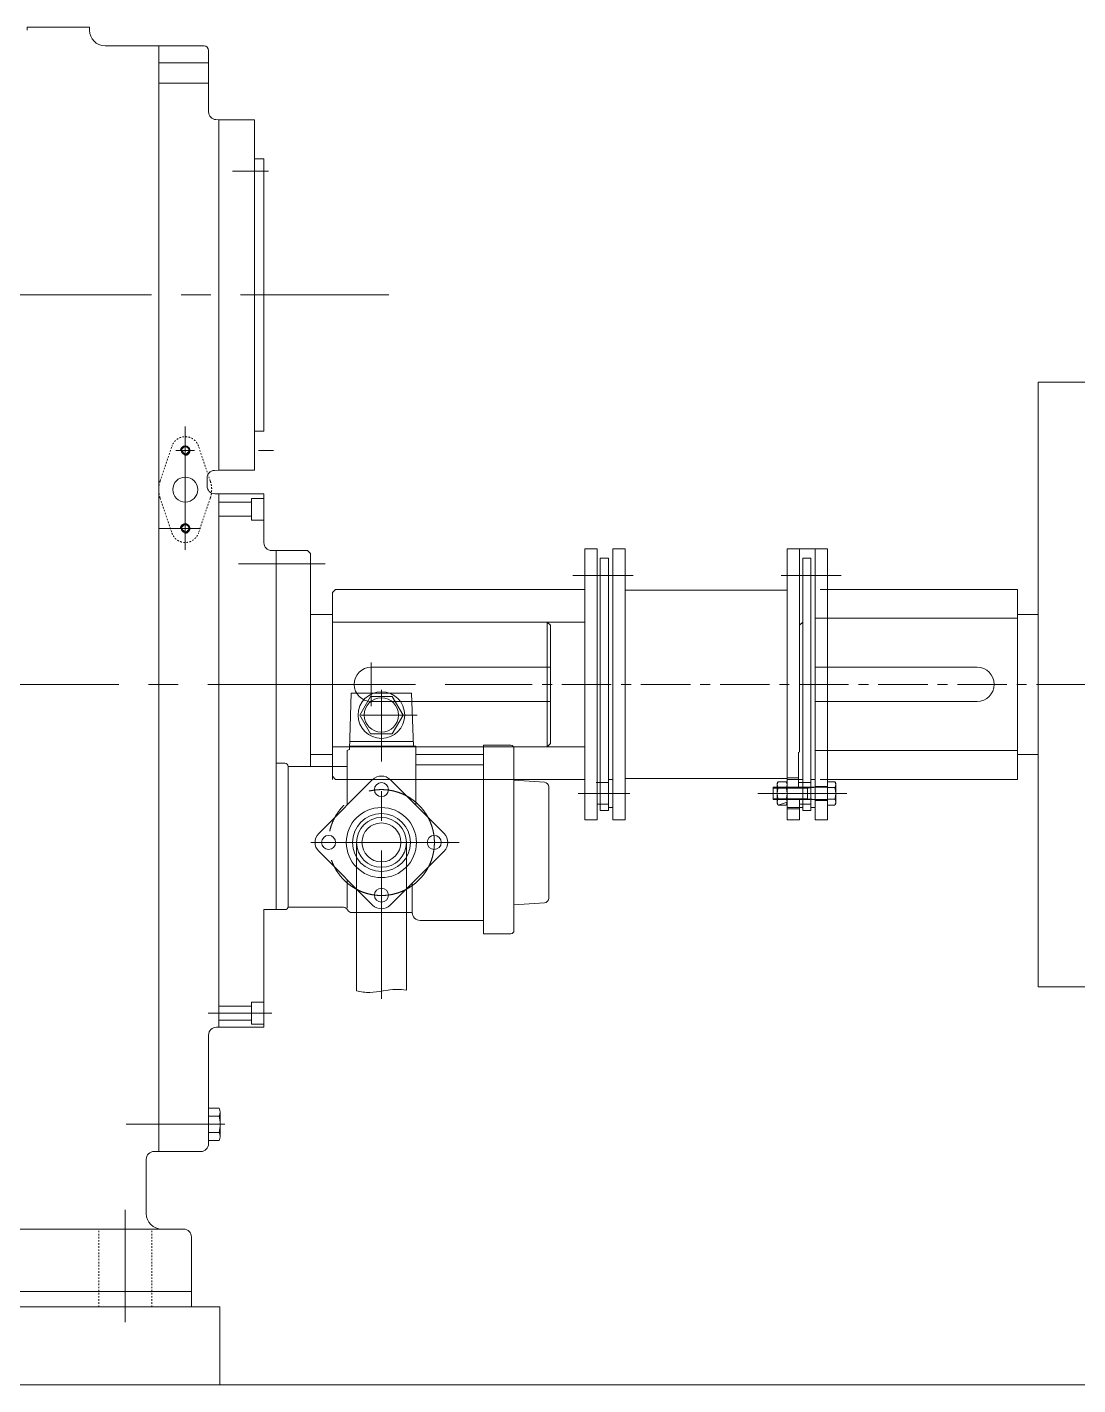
# Model space of a CAD drawing. Header units: millimetres. Extents: x 2 to 671028, y -1 to 511258.
# Drawn here: x 308603 to 325741, y 333061 to 355210 of the extents above; entities that cross this region are included whole.
import ezdxf

# ---------------------------------------------------------------- set-up
doc = ezdxf.new("R2010")
doc.units = ezdxf.units.MM
doc.header["$LTSCALE"] = 25.4
for name, pattern in [('ACAD_ISO02W100', [15, 12, -3]), ('CENTER', [50.8, 31.75, -6.35, 6.35, -6.35]), ('点画线', [18, 12, -2, 2, -2]), ('虚线', [2, 1, -1])]:
    doc.linetypes.add(name, pattern=pattern)
for name, color, linetype, lineweight in [('CAXA1', 5, 'CENTER', 5), ('中心线', 5, 'CENTER', 5), ('中心线层', 5, 'CENTER', 5), ('粗实线层', 7, 'Continuous', 5), ('细实线层', 7, 'Continuous', 5), ('虚线层', 6, 'ACAD_ISO02W100', 5)]:
    doc.layers.add(name, color=color, linetype=linetype, lineweight=lineweight)

msp = doc.modelspace()

# ---------------------------------------------------------------- linework, layer by layer
at = {"color": 7, "lineweight": 5}
for p, q in [((310749.61, 354905.08), (310749.61, 353952.58)), ((310749.67, 336867.69), (310749.67, 354905.06)), ((311562.92, 354828.88), (311562.92, 353827.58)), ((311727.51, 353698.43), (311683.27, 353700.75)), ((311727.51, 353063.43), (311727.51, 353698.43)), ((311727.51, 353698.43), (312311.48, 353698.43)), ((311727.51, 353698.43), (312311.48, 353698.43)), ((311727.51, 347983.43), (311727.51, 353698.43)), ((312311.48, 353698.43), (312311.48, 347983.43)), ((312463.88, 353063.5), (312463.88, 348618.36)), ((325094.46, 345630.73), (325094.46, 349419.69)), ((325094.46, 349419.69), (326386.57, 349419.69)), ((312311.48, 348999.36), (312311.48, 348046.86)), ((312311.48, 348999.36), (312311.48, 348618.36)), ((312463.88, 348990.22), (312463.88, 348652.91)), ((312311.82, 348618.43), (312311.48, 348618.43)), ((312311.48, 348618.36), (312463.88, 348618.36)), ((311181.41, 348377.19), (311105.21, 348300.99)), ((311105.21, 348300.99), (311105.31, 348304.98)), ((311257.5, 348304.98), (311105.21, 348300.99)), ((311105.21, 348300.99), (311118.96, 348300.99)), ((311105.31, 348304.98), (311105.63, 348308.95)), ((311105.63, 348308.95), (311106.15, 348312.91)), ((311106.15, 348312.91), (311106.87, 348316.83)), ((311106.87, 348316.83), (311107.81, 348320.71)), ((311107.81, 348320.71), (311108.94, 348324.53)), ((311108.94, 348324.53), (311110.27, 348328.3)), ((311110.27, 348328.3), (311111.8, 348331.98)), ((311111.8, 348331.98), (311113.51, 348335.58)), ((311113.51, 348335.58), (311115.42, 348339.09)), ((311115.42, 348339.09), (311117.5, 348342.49)), ((311117.5, 348342.49), (311119.76, 348345.78)), ((311118.96, 348300.99), (311181.41, 348238.54)), ((311119.04, 348297.72), (311118.96, 348300.99)), ((311118.96, 348300.99), (311181.41, 348238.54)), ((311119.3, 348294.46), (311119.04, 348297.72)), ((311119.73, 348291.22), (311119.3, 348294.46)), ((311120.32, 348288), (311119.73, 348291.22)), ((311119.76, 348345.78), (311122.19, 348348.94)), ((311121.09, 348284.82), (311120.32, 348288)), ((311122.01, 348281.69), (311121.09, 348284.82)), ((311123.11, 348278.61), (311122.01, 348281.69)), ((311122.19, 348348.94), (311124.78, 348351.98)), ((311124.36, 348275.59), (311123.11, 348278.61)), ((311125.76, 348272.64), (311124.36, 348275.59)), ((311124.78, 348351.98), (311127.53, 348354.87)), ((311127.32, 348269.76), (311125.76, 348272.64)), ((311129.03, 348266.97), (311127.32, 348269.76)), ((311127.53, 348354.87), (311130.42, 348357.62)), ((311130.88, 348264.28), (311129.03, 348266.97)), ((311130.42, 348357.62), (311133.45, 348360.21)), ((311132.87, 348261.69), (311130.88, 348264.28)), ((311135, 348259.2), (311132.87, 348261.69)), ((311133.45, 348360.21), (311136.62, 348362.63)), ((311137.25, 348256.83), (311135, 348259.2)), ((311136.62, 348362.63), (311139.91, 348364.89)), ((311139.62, 348254.58), (311137.25, 348256.83)), ((311142.11, 348252.45), (311139.62, 348254.58)), ((311139.91, 348364.89), (311143.31, 348366.98)), ((311144.7, 348250.46), (311142.11, 348252.45)), ((311143.31, 348366.98), (311146.82, 348368.88)), ((311147.4, 348248.61), (311144.7, 348250.46)), ((311146.82, 348368.88), (311150.42, 348370.6)), ((311150.18, 348246.9), (311147.4, 348248.61)), ((311153.06, 348245.34), (311150.18, 348246.9)), ((311150.42, 348370.6), (311154.1, 348372.13)), ((311156.01, 348243.93), (311153.06, 348245.34)), ((311154.1, 348372.13), (311157.86, 348373.46)), ((311159.03, 348242.68), (311156.01, 348243.93)), ((311157.86, 348373.46), (311161.69, 348374.59)), ((311162.11, 348241.59), (311159.03, 348242.68)), ((311161.69, 348374.59), (311165.57, 348375.52)), ((311165.25, 348240.66), (311162.11, 348241.59)), ((311168.42, 348239.9), (311165.25, 348240.66)), ((311165.57, 348375.52), (311169.49, 348376.25)), ((311171.64, 348239.3), (311168.42, 348239.9)), ((311169.49, 348376.25), (311173.44, 348376.77)), ((311174.88, 348238.88), (311171.64, 348239.3)), ((311173.44, 348376.77), (311177.42, 348377.08)), ((311178.14, 348238.62), (311174.88, 348238.88)), ((311177.42, 348377.08), (311181.41, 348377.19)), ((311181.41, 348238.54), (311178.14, 348238.62)), ((311181.41, 348224.79), (311181.41, 348377.19)), ((311181.41, 348377.19), (311185.4, 348377.08)), ((311181.41, 348224.79), (311257.61, 348300.99)), ((311181.41, 348238.54), (311181.41, 348224.79)), ((311185.4, 348224.89), (311181.41, 348224.79)), ((311185.4, 348377.08), (311189.37, 348376.77)), ((311189.37, 348225.21), (311185.4, 348224.89)), ((311189.37, 348376.77), (311193.33, 348376.25)), ((311193.33, 348225.73), (311189.37, 348225.21)), ((311193.33, 348376.25), (311197.25, 348375.52)), ((311197.25, 348226.45), (311193.33, 348225.73)), ((311197.25, 348375.52), (311201.13, 348374.59)), ((311201.13, 348227.38), (311197.25, 348226.45)), ((311201.13, 348374.59), (311204.96, 348373.46)), ((311204.96, 348228.52), (311201.13, 348227.38)), ((311204.96, 348373.46), (311208.72, 348372.13)), ((311208.72, 348229.85), (311204.96, 348228.52)), ((311208.72, 348372.13), (311212.4, 348370.6)), ((311212.4, 348231.38), (311208.72, 348229.85)), ((311212.4, 348370.6), (311216, 348368.88)), ((311216, 348233.09), (311212.4, 348231.38)), ((311216, 348368.88), (311219.51, 348366.98)), ((311219.51, 348235), (311216, 348233.09)), ((311219.51, 348366.98), (311222.91, 348364.89)), ((311222.91, 348237.08), (311219.51, 348235)), ((311222.91, 348364.89), (311226.2, 348362.63)), ((311226.2, 348239.34), (311222.91, 348237.08)), ((311226.2, 348362.63), (311229.36, 348360.21)), ((311229.36, 348241.77), (311226.2, 348239.34)), ((311229.36, 348360.21), (311232.4, 348357.62)), ((311232.4, 348244.36), (311229.36, 348241.77)), ((311232.4, 348357.62), (311235.29, 348354.87)), ((311235.29, 348247.11), (311232.4, 348244.36)), ((311235.29, 348354.87), (311238.04, 348351.98)), ((311238.04, 348250), (311235.29, 348247.11)), ((311238.04, 348351.98), (311240.63, 348348.94)), ((311240.63, 348253.03), (311238.04, 348250)), ((311240.63, 348348.94), (311243.06, 348345.78)), ((311243.06, 348256.2), (311240.63, 348253.03)), ((311243.06, 348345.78), (311245.32, 348342.49)), ((311245.32, 348259.49), (311243.06, 348256.2)), ((311245.32, 348342.49), (311247.4, 348339.09)), ((311247.4, 348262.89), (311245.32, 348259.49)), ((311247.4, 348339.09), (311249.3, 348335.58)), ((311249.3, 348266.39), (311247.4, 348262.89)), ((311249.3, 348335.58), (311251.02, 348331.98)), ((311251.02, 348269.99), (311249.3, 348266.39)), ((311251.02, 348331.98), (311252.55, 348328.3)), ((311252.55, 348273.68), (311251.02, 348269.99)), ((311252.55, 348328.3), (311253.88, 348324.53)), ((311253.88, 348277.44), (311252.55, 348273.68)), ((311253.88, 348324.53), (311255.01, 348320.71)), ((311255.01, 348281.27), (311253.88, 348277.44)), ((311255.01, 348320.71), (311255.94, 348316.83)), ((311255.94, 348285.14), (311255.01, 348281.27)), ((311255.94, 348316.83), (311256.67, 348312.91)), ((311256.67, 348289.07), (311255.94, 348285.14)), ((311256.67, 348312.91), (311257.19, 348308.95)), ((311257.19, 348293.02), (311256.67, 348289.07)), ((311257.19, 348308.95), (311257.5, 348304.98)), ((311257.5, 348297), (311257.19, 348293.02)), ((311257.61, 348300.99), (311257.5, 348297)), ((311657.47, 347979.13), (311727.51, 347983.43)), ((311727.51, 347983.43), (312311.48, 347983.43)), ((311537.12, 347852.3), (311537.12, 347726.31)), ((312464.28, 347599.31), (311664.12, 347599.31)), ((311727.51, 347599.31), (311727.51, 338894.74)), ((312464.28, 347523.03), (312261.08, 347523.03)), ((312261.08, 347523.03), (312261.08, 347167.43)), ((312464.28, 347599.31), (312464.28, 346799.06)), ((312261.08, 347459.53), (311727.51, 347459.53)), ((311180.42, 347107.19), (311104.22, 347030.99)), ((311116.51, 347072.49), (311118.77, 347075.78)), ((311118.77, 347075.78), (311121.2, 347078.94)), ((311121.2, 347078.94), (311123.79, 347081.98)), ((311123.79, 347081.98), (311126.54, 347084.87)), ((311126.54, 347084.87), (311129.43, 347087.62)), ((311129.43, 347087.62), (311132.47, 347090.21)), ((311132.47, 347090.21), (311135.63, 347092.63)), ((311135.63, 347092.63), (311138.92, 347094.89)), ((311138.92, 347094.89), (311142.32, 347096.98)), ((311142.32, 347096.98), (311145.83, 347098.88)), ((311145.83, 347098.88), (311149.43, 347100.6)), ((311149.43, 347100.6), (311153.11, 347102.13)), ((311153.11, 347102.13), (311156.87, 347103.46)), ((311156.87, 347103.46), (311160.7, 347104.59)), ((311160.7, 347104.59), (311164.58, 347105.52)), ((311164.58, 347105.52), (311168.5, 347106.25)), ((311168.5, 347106.25), (311172.45, 347106.77)), ((311172.45, 347106.77), (311176.43, 347107.08)), ((311176.43, 347107.08), (311180.42, 347107.19)), ((311180.42, 346954.79), (311180.42, 347107.19)), ((311180.42, 347107.19), (311184.41, 347107.08)), ((311184.41, 347107.08), (311188.38, 347106.77)), ((311188.38, 347106.77), (311192.34, 347106.25)), ((311192.34, 347106.25), (311196.26, 347105.52)), ((311196.26, 347105.52), (311200.14, 347104.59)), ((311200.14, 347104.59), (311203.97, 347103.46)), ((311203.97, 347103.46), (311207.73, 347102.13)), ((311207.73, 347102.13), (311211.41, 347100.6)), ((311211.41, 347100.6), (311215.01, 347098.88)), ((311215.01, 347098.88), (311218.52, 347096.98)), ((311218.52, 347096.98), (311221.92, 347094.89)), ((311221.92, 347094.89), (311225.21, 347092.63)), ((311225.21, 347092.63), (311228.37, 347090.21)), ((311228.37, 347090.21), (311231.41, 347087.62)), ((311231.41, 347087.62), (311234.3, 347084.87)), ((311234.3, 347084.87), (311237.05, 347081.98)), ((311237.05, 347081.98), (311239.64, 347078.94)), ((311239.64, 347078.94), (311242.07, 347075.78)), ((311242.07, 347075.78), (311244.33, 347072.49)), ((312261.08, 347230.93), (311727.51, 347230.93)), ((312464.28, 347167.43), (312261.08, 347167.43)), ((311104.22, 347030.99), (311104.32, 347034.98)), ((311256.52, 347034.98), (311104.22, 347030.99)), ((311104.22, 347030.99), (311117.97, 347030.99)), ((311104.32, 347034.98), (311104.64, 347038.95)), ((311104.64, 347038.95), (311105.16, 347042.91)), ((311105.16, 347042.91), (311105.88, 347046.83)), ((311105.88, 347046.83), (311106.82, 347050.71)), ((311106.82, 347050.71), (311107.95, 347054.53)), ((311107.95, 347054.53), (311109.28, 347058.3)), ((311109.28, 347058.3), (311110.81, 347061.98)), ((311110.81, 347061.98), (311112.52, 347065.58)), ((311112.52, 347065.58), (311114.43, 347069.09)), ((311114.43, 347069.09), (311116.51, 347072.49)), ((311117.97, 347030.99), (311180.42, 346968.54)), ((311118.05, 347027.72), (311117.97, 347030.99)), ((311117.97, 347030.99), (311180.42, 346968.54)), ((311118.31, 347024.46), (311118.05, 347027.72)), ((311118.74, 347021.22), (311118.31, 347024.46)), ((311119.33, 347018), (311118.74, 347021.22)), ((311120.1, 347014.82), (311119.33, 347018)), ((311121.02, 347011.69), (311120.1, 347014.82)), ((311122.12, 347008.61), (311121.02, 347011.69)), ((311123.37, 347005.59), (311122.12, 347008.61)), ((311124.77, 347002.64), (311123.37, 347005.59)), ((311126.33, 346999.76), (311124.77, 347002.64)), ((311128.04, 346996.97), (311126.33, 346999.76)), ((311129.9, 346994.28), (311128.04, 346996.97)), ((311131.89, 346991.69), (311129.9, 346994.28)), ((311134.01, 346989.2), (311131.89, 346991.69)), ((311136.26, 346986.83), (311134.01, 346989.2)), ((311138.63, 346984.58), (311136.26, 346986.83)), ((311141.12, 346982.45), (311138.63, 346984.58)), ((311143.71, 346980.46), (311141.12, 346982.45)), ((311146.41, 346978.61), (311143.71, 346980.46)), ((311149.19, 346976.9), (311146.41, 346978.61)), ((311152.07, 346975.34), (311149.19, 346976.9)), ((311155.02, 346973.93), (311152.07, 346975.34)), ((311158.04, 346972.68), (311155.02, 346973.93)), ((311161.12, 346971.59), (311158.04, 346972.68)), ((311164.26, 346970.66), (311161.12, 346971.59)), ((311167.44, 346969.9), (311164.26, 346970.66)), ((311170.65, 346969.3), (311167.44, 346969.9)), ((311173.89, 346968.88), (311170.65, 346969.3)), ((311177.15, 346968.62), (311173.89, 346968.88)), ((311180.42, 346968.54), (311177.15, 346968.62)), ((311180.42, 346954.79), (311256.62, 347030.99)), ((311180.42, 346968.54), (311180.42, 346954.79)), ((311184.41, 346954.89), (311180.42, 346954.79)), ((311188.38, 346955.21), (311184.41, 346954.89)), ((311192.34, 346955.73), (311188.38, 346955.21)), ((311196.26, 346956.45), (311192.34, 346955.73)), ((311200.14, 346957.38), (311196.26, 346956.45)), ((311203.97, 346958.52), (311200.14, 346957.38)), ((311207.73, 346959.85), (311203.97, 346958.52)), ((311211.41, 346961.38), (311207.73, 346959.85)), ((311215.01, 346963.09), (311211.41, 346961.38)), ((311218.52, 346965), (311215.01, 346963.09)), ((311221.92, 346967.08), (311218.52, 346965)), ((311225.21, 346969.34), (311221.92, 346967.08)), ((311228.37, 346971.77), (311225.21, 346969.34)), ((311231.41, 346974.36), (311228.37, 346971.77)), ((311234.3, 346977.11), (311231.41, 346974.36)), ((311237.05, 346980), (311234.3, 346977.11)), ((311239.64, 346983.03), (311237.05, 346980)), ((311242.07, 346986.2), (311239.64, 346983.03)), ((311244.33, 346989.49), (311242.07, 346986.2)), ((311244.33, 347072.49), (311246.41, 347069.09)), ((311246.41, 346992.89), (311244.33, 346989.49)), ((311246.41, 347069.09), (311248.31, 347065.58)), ((311248.31, 346996.39), (311246.41, 346992.89)), ((311248.31, 347065.58), (311250.03, 347061.98)), ((311250.03, 346999.99), (311248.31, 346996.39)), ((311250.03, 347061.98), (311251.56, 347058.3)), ((311251.56, 347003.68), (311250.03, 346999.99)), ((311251.56, 347058.3), (311252.89, 347054.53)), ((311252.89, 347007.44), (311251.56, 347003.68)), ((311252.89, 347054.53), (311254.02, 347050.71)), ((311254.02, 347011.27), (311252.89, 347007.44)), ((311254.02, 347050.71), (311254.95, 347046.83)), ((311254.95, 347015.14), (311254.02, 347011.27)), ((311254.95, 347046.83), (311255.68, 347042.91)), ((311255.68, 347019.07), (311254.95, 347015.14)), ((311255.68, 347042.91), (311256.2, 347038.95)), ((311256.2, 347023.02), (311255.68, 347019.07)), ((311256.2, 347038.95), (311256.52, 347034.98)), ((311256.52, 347027), (311256.2, 347023.02)), ((311256.62, 347030.99), (311256.52, 347027)), ((313175.48, 346672.06), (312591.28, 346672.06)), ((312667.48, 346672.06), (312667.48, 346240.27)), ((312667.48, 346672.06), (312667.48, 340812.86)), ((317696.62, 346697.53), (317696.62, 342278.02)), ((317848.91, 346697.53), (317696.62, 346697.53)), ((317899.82, 346697.53), (317696.62, 346697.53)), ((317899.82, 346697.53), (317899.82, 342277.93)), ((318153.68, 346697.53), (318153.68, 342277.93)), ((318356.88, 346697.53), (318153.68, 346697.53)), ((318356.88, 346697.53), (318356.88, 342277.93)), ((320998.51, 346697.62), (320998.51, 342278.02)), ((320998.51, 346697.62), (321201.71, 346697.62)), ((321659.02, 346697.53), (320998.51, 346697.53)), ((321201.71, 346697.62), (321201.71, 343382.83)), ((321455.82, 346697.62), (321659.02, 346697.62)), ((321455.82, 342277.93), (321455.82, 346697.53)), ((321659.02, 342278.02), (321659.02, 346697.62)), ((313226.28, 346621.26), (313226.28, 343344.62)), ((317950.48, 342430.33), (317950.48, 346545.13)), ((317950.48, 346545.13), (318085.1, 346545.13)), ((318085.1, 342430.33), (318085.1, 346545.13)), ((321252.62, 342430.33), (321252.62, 346545.13)), ((321252.62, 346545.13), (321387.24, 346545.13)), ((321387.24, 342430.33), (321387.24, 346545.13)), ((313632.62, 346037.13), (313581.82, 345986.33)), ((313581.82, 345630.73), (313581.82, 345986.33)), ((317696.62, 346037.13), (313632.62, 346037.13)), ((320998.51, 346024.43), (318356.88, 346024.43)), ((324757.82, 346037.13), (321538.46, 346037.13)), ((324757.82, 345630.73), (324757.82, 346037.13)), ((313581.82, 345630.73), (313226.28, 345630.73)), ((313581.71, 345630.73), (313581.71, 342938.33)), ((313581.82, 345630.73), (313581.82, 343344.73)), ((321455.82, 344487.73), (321455.82, 345567.23)), ((321455.82, 345567.23), (324757.82, 345567.23)), ((324757.82, 344487.73), (324757.82, 345630.73)), ((324757.82, 345630.73), (325094.46, 345630.73)), ((324757.82, 345567.23), (324757.82, 343408.23)), ((325094.46, 345630.73), (325094.46, 344616.75)), ((317696.62, 345503.73), (313581.82, 345503.73)), ((317087.02, 345503.73), (317137.82, 345452.93)), ((317087.02, 345503.73), (317087.02, 343471.73)), ((317137.82, 345452.93), (317137.82, 343522.53)), ((321252.62, 345503.73), (321201.82, 345452.93)), ((317137.82, 344767.13), (314216.82, 344767.13)), ((321455.82, 344767.13), (324097.42, 344767.13)), ((321455.82, 343408.23), (321455.82, 344487.73)), ((324757.82, 344487.73), (324757.82, 343344.73)), ((325094.46, 344616.75), (325094.46, 339555.76)), ((313890.75, 344346), (313858.44, 343425.54)), ((313890.75, 344346), (314873.07, 344346)), ((314205.93, 344292.66), (314029.95, 343987.86)), ((317137.82, 344208.33), (314200.28, 344208.33)), ((314557.88, 344292.66), (314205.93, 344292.66)), ((314733.86, 343987.86), (314557.88, 344292.66)), ((314873.07, 344346), (314903.46, 343479.86)), ((321455.82, 344208.33), (324097.42, 344208.33)), ((314029.95, 343987.86), (314205.93, 343683.06)), ((314557.88, 343683.06), (314733.86, 343987.86)), ((314900.79, 343556.15), (313863.03, 343556.15)), ((314205.93, 343683.06), (314557.88, 343683.06)), ((313581.71, 343344.73), (313226.28, 343344.73)), ((313581.82, 343344.73), (313226.28, 343344.73)), ((313226.28, 343149.66), (313226.28, 343344.62)), ((317696.62, 343471.73), (313581.82, 343471.73)), ((313581.82, 343344.73), (313581.82, 342989.13)), ((313823.46, 342519.12), (313823.46, 343411.05)), ((314940.35, 343479.86), (313863.02, 343479.86)), ((314940.35, 342519.12), (314940.35, 343479.86)), ((314940.35, 343345.48), (316045.76, 343345.48)), ((316045.76, 340419.21), (316045.76, 343495.15)), ((316045.76, 343495.15), (316491.78, 343495.15)), ((316542.58, 340470.01), (316542.58, 343444.35)), ((317087.02, 343471.73), (317137.82, 343522.53)), ((321184.04, 342811.33), (321184.04, 343382.83)), ((324757.82, 343408.23), (321455.82, 343408.23)), ((324757.82, 343344.73), (324757.82, 342938.33)), ((324757.82, 343344.73), (325094.46, 343344.73)), ((312807.11, 343200.46), (312667.48, 343200.46)), ((312857.91, 340863.66), (312857.91, 343149.66)), ((312857.91, 343149.66), (313823.46, 343149.66)), ((316045.76, 343173.9), (314940.35, 343173.9)), ((313358.16, 342053.82), (314238.22, 342933.88)), ((313632.62, 342938.33), (313581.82, 342989.13)), ((317696.62, 342938.33), (313632.62, 342938.33)), ((314525.59, 342933.88), (315405.65, 342053.82)), ((317041.34, 342890.3), (316542.58, 342924)), ((318085.1, 342887.53), (317881.9, 342887.53)), ((318153.68, 342938.33), (318085.1, 342938.33)), ((318356.88, 342951.03), (320998.51, 342951.03)), ((320851.24, 342900.37), (320835.95, 342852.71)), ((320851.24, 342900.37), (320835.95, 342852.71)), ((320836.81, 342864.54), (320837.07, 342866.21)), ((320837.07, 342866.21), (320837.37, 342867.88)), ((320837.37, 342867.88), (320837.7, 342869.54)), ((320837.7, 342869.54), (320838.06, 342871.2)), ((320838.06, 342871.2), (320838.46, 342872.85)), ((320838.46, 342872.85), (320838.9, 342874.48)), ((320838.9, 342874.48), (320839.36, 342876.11)), ((320839.36, 342876.11), (320839.86, 342877.73)), ((320839.86, 342877.73), (320840.4, 342879.34)), ((320840.4, 342879.34), (320840.97, 342880.94)), ((320840.97, 342880.94), (320841.57, 342882.53)), ((320841.57, 342882.53), (320842.2, 342884.1)), ((320842.2, 342884.1), (320842.87, 342885.66)), ((320842.87, 342885.66), (320843.56, 342887.2)), ((320843.56, 342887.2), (320844.29, 342888.73)), ((320844.29, 342888.73), (320845.06, 342890.25)), ((320845.06, 342890.25), (320845.85, 342891.75)), ((320845.85, 342891.75), (320846.67, 342893.23)), ((320846.67, 342893.23), (320847.52, 342894.7)), ((320847.52, 342894.7), (320848.41, 342896.14)), ((320848.41, 342896.14), (320849.32, 342897.57)), ((320849.32, 342897.57), (320850.27, 342898.98)), ((320850.27, 342898.98), (320851.24, 342900.37)), ((320983.22, 342900.37), (320851.24, 342900.37)), ((320983.22, 342900.37), (320851.24, 342900.37)), ((320998.51, 342852.71), (320983.22, 342900.37)), ((320983.22, 342900.37), (320984.19, 342898.98)), ((320998.51, 342852.71), (320983.22, 342900.37)), ((320984.19, 342898.98), (320985.14, 342897.57)), ((320985.14, 342897.57), (320986.05, 342896.14)), ((320986.05, 342896.14), (320986.93, 342894.7)), ((320986.93, 342894.7), (320987.79, 342893.23)), ((320987.79, 342893.23), (320988.61, 342891.75)), ((320988.61, 342891.75), (320989.4, 342890.25)), ((320989.4, 342890.25), (320990.16, 342888.73)), ((320990.16, 342888.73), (320990.89, 342887.2)), ((320990.89, 342887.2), (320991.59, 342885.66)), ((320991.59, 342885.66), (320992.26, 342884.1)), ((320992.26, 342884.1), (320992.89, 342882.53)), ((320992.89, 342882.53), (320993.49, 342880.94)), ((320993.49, 342880.94), (320994.06, 342879.34)), ((320994.06, 342879.34), (320994.59, 342877.73)), ((320994.59, 342877.73), (320995.09, 342876.11)), ((320995.09, 342876.11), (320995.56, 342874.48)), ((320995.56, 342874.48), (320996, 342872.85)), ((320996, 342872.85), (320996.4, 342871.2)), ((320996.4, 342871.2), (320996.76, 342869.54)), ((320996.76, 342869.54), (320997.09, 342867.88)), ((320997.09, 342867.88), (320997.39, 342866.21)), ((320997.39, 342866.21), (320997.65, 342864.54)), ((321184.04, 342963.73), (320998.51, 342963.73)), ((321252.62, 342938.33), (320998.51, 342938.33)), ((321387.24, 342887.53), (321184.04, 342887.53)), ((321455.82, 342938.33), (321387.24, 342938.33)), ((324757.82, 342938.33), (321538.46, 342938.33)), ((321778.35, 342900.37), (321659.02, 342900.37)), ((321659.02, 342900.37), (321659.02, 342900.37)), ((321659.02, 342900.37), (321659.02, 342811.33)), ((321659.02, 342900.37), (321659.02, 342519.09)), ((321778.35, 342900.37), (321659.02, 342900.37)), ((321793.64, 342852.71), (321778.35, 342900.37)), ((321778.35, 342900.37), (321779.32, 342898.98)), ((321793.64, 342852.71), (321778.35, 342900.37)), ((321779.32, 342898.98), (321780.27, 342897.57)), ((321780.27, 342897.57), (321781.18, 342896.14)), ((321781.18, 342896.14), (321782.06, 342894.7)), ((321782.06, 342894.7), (321782.92, 342893.23)), ((321782.92, 342893.23), (321783.74, 342891.75)), ((321783.74, 342891.75), (321784.53, 342890.25)), ((321784.53, 342890.25), (321785.29, 342888.73)), ((321785.29, 342888.73), (321786.02, 342887.2)), ((321786.02, 342887.2), (321786.72, 342885.66)), ((321786.72, 342885.66), (321787.39, 342884.1)), ((321787.39, 342884.1), (321788.02, 342882.53)), ((321788.02, 342882.53), (321788.62, 342880.94)), ((321788.62, 342880.94), (321789.19, 342879.34)), ((321789.19, 342879.34), (321789.72, 342877.73)), ((321789.72, 342877.73), (321790.23, 342876.11)), ((321790.23, 342876.11), (321790.69, 342874.48)), ((321790.69, 342874.48), (321791.13, 342872.85)), ((321791.13, 342872.85), (321791.53, 342871.2)), ((321791.53, 342871.2), (321791.89, 342869.54)), ((321791.89, 342869.54), (321792.22, 342867.88)), ((321792.22, 342867.88), (321792.52, 342866.21)), ((321792.52, 342866.21), (321792.78, 342864.54)), ((317112.41, 341000.92), (317112.41, 342814.27)), ((321328.82, 342811.33), (320770.02, 342811.33)), ((320770.02, 342811.33), (320770.02, 342811.33)), ((320770.02, 342811.33), (320770.02, 342796.09)), ((321659.02, 342811.33), (320770.02, 342811.33)), ((320770.02, 342811.33), (320770.02, 342608.13)), ((320770.02, 342796.09), (320770.02, 342796.09)), ((320770.02, 342796.09), (320770.02, 342709.73)), ((320770.02, 342709.73), (320770.02, 342623.37)), ((320835.95, 342852.71), (320835.97, 342854.4)), ((320835.95, 342852.71), (320835.95, 342709.73)), ((320835.95, 342566.75), (320835.95, 342852.71)), ((320835.95, 342709.73), (320835.95, 342566.75)), ((320835.97, 342854.4), (320836.02, 342856.1)), ((320836.02, 342856.1), (320836.11, 342857.79)), ((320836.11, 342857.79), (320836.23, 342859.48)), ((320836.23, 342859.48), (320836.39, 342861.17)), ((320836.39, 342861.17), (320836.58, 342862.86)), ((320836.58, 342862.86), (320836.81, 342864.54)), ((320851.24, 342805.05), (320983.22, 342805.05)), ((320997.65, 342864.54), (320997.88, 342862.86)), ((320997.88, 342862.86), (320998.07, 342861.17)), ((320998.07, 342861.17), (320998.23, 342859.48)), ((320998.23, 342859.48), (320998.35, 342857.79)), ((320998.35, 342857.79), (320998.44, 342856.1)), ((320998.44, 342856.1), (320998.49, 342854.4)), ((320998.49, 342854.4), (320998.51, 342852.71)), ((320998.51, 342709.73), (320998.51, 342852.71)), ((320998.51, 342566.75), (320998.51, 342852.71)), ((320998.51, 342566.75), (320998.51, 342709.73)), ((320998.51, 342709.73), (320998.51, 342709.73)), ((321487.57, 342811.33), (321328.82, 342811.33)), ((321328.82, 342811.33), (321328.82, 342811.33)), ((321328.82, 342811.33), (321328.82, 342608.13)), ((321659.02, 342824.03), (321455.82, 342824.03)), ((321659.02, 342811.33), (321487.57, 342811.33)), ((321487.57, 342811.33), (321487.57, 342811.33)), ((321659.02, 342811.33), (321659.02, 342811.33)), ((321659.02, 342811.33), (321659.02, 342608.13)), ((321778.35, 342805.05), (321659.02, 342805.05)), ((321792.78, 342864.54), (321793.01, 342862.86)), ((321793.01, 342862.86), (321793.2, 342861.17)), ((321793.2, 342861.17), (321793.36, 342859.48)), ((321793.36, 342859.48), (321793.48, 342857.79)), ((321793.48, 342857.79), (321793.57, 342856.1)), ((321793.57, 342856.1), (321793.62, 342854.4)), ((321793.62, 342854.4), (321793.64, 342852.71)), ((321793.64, 342709.73), (321793.64, 342852.71)), ((321793.64, 342852.71), (321793.64, 342566.75)), ((321793.64, 342566.75), (321793.64, 342709.73)), ((321793.64, 342709.73), (321793.64, 342709.73)), ((318085.1, 342531.93), (317899.57, 342531.93)), ((317950.48, 342430.33), (318085.1, 342430.33)), ((318153.68, 342481.13), (318085.1, 342481.13)), ((320770.02, 342623.37), (320770.02, 342623.37)), ((320770.02, 342623.37), (320770.02, 342608.13)), ((320770.02, 342608.13), (320770.02, 342608.13)), ((320770.02, 342608.13), (321328.82, 342608.13)), ((321659.02, 342608.13), (320770.02, 342608.13)), ((320835.95, 342566.75), (320851.24, 342519.09)), ((320835.97, 342565.05), (320835.95, 342566.75)), ((320835.95, 342566.75), (320851.24, 342519.09)), ((320836.02, 342563.36), (320835.97, 342565.05)), ((320836.11, 342561.66), (320836.02, 342563.36)), ((320836.23, 342559.97), (320836.11, 342561.66)), ((320836.39, 342558.28), (320836.23, 342559.97)), ((320836.58, 342556.6), (320836.39, 342558.28)), ((320836.81, 342554.92), (320836.58, 342556.6)), ((320837.07, 342553.24), (320836.81, 342554.92)), ((320837.37, 342551.58), (320837.07, 342553.24)), ((320837.7, 342549.91), (320837.37, 342551.58)), ((320838.06, 342548.26), (320837.7, 342549.91)), ((320838.46, 342546.61), (320838.06, 342548.26)), ((320838.9, 342544.97), (320838.46, 342546.61)), ((320839.36, 342543.34), (320838.9, 342544.97)), ((320839.86, 342541.72), (320839.36, 342543.34)), ((320840.4, 342540.11), (320839.86, 342541.72)), ((320840.97, 342538.51), (320840.4, 342540.11)), ((320841.57, 342536.93), (320840.97, 342538.51)), ((320842.2, 342535.36), (320841.57, 342536.93)), ((320842.87, 342533.8), (320842.2, 342535.36)), ((320843.56, 342532.25), (320842.87, 342533.8)), ((320844.29, 342530.72), (320843.56, 342532.25)), ((320845.06, 342529.21), (320844.29, 342530.72)), ((320845.85, 342527.71), (320845.06, 342529.21)), ((320846.67, 342526.22), (320845.85, 342527.71)), ((320847.52, 342524.76), (320846.67, 342526.22)), ((320848.41, 342523.31), (320847.52, 342524.76)), ((320849.32, 342521.88), (320848.41, 342523.31)), ((320850.27, 342520.48), (320849.32, 342521.88)), ((320851.24, 342519.09), (320850.27, 342520.48)), ((320851.24, 342614.41), (320983.22, 342614.41)), ((320851.24, 342519.09), (320998.51, 342566.75)), ((320983.22, 342519.09), (320851.24, 342519.09)), ((320983.22, 342519.09), (320998.51, 342566.75)), ((320984.19, 342520.48), (320983.22, 342519.09)), ((320985.14, 342521.88), (320984.19, 342520.48)), ((320986.05, 342523.31), (320985.14, 342521.88)), ((320986.93, 342524.76), (320986.05, 342523.31)), ((320987.79, 342526.22), (320986.93, 342524.76)), ((320988.61, 342527.71), (320987.79, 342526.22)), ((320989.4, 342529.21), (320988.61, 342527.71)), ((320990.16, 342530.72), (320989.4, 342529.21)), ((320990.89, 342532.25), (320990.16, 342530.72)), ((320991.59, 342533.8), (320990.89, 342532.25)), ((320992.26, 342535.36), (320991.59, 342533.8)), ((320992.89, 342536.93), (320992.26, 342535.36)), ((320993.49, 342538.51), (320992.89, 342536.93)), ((320994.06, 342540.11), (320993.49, 342538.51)), ((320994.59, 342541.72), (320994.06, 342540.11)), ((320995.09, 342543.34), (320994.59, 342541.72)), ((320995.56, 342544.97), (320995.09, 342543.34)), ((320996, 342546.61), (320995.56, 342544.97)), ((320996.4, 342548.26), (320996, 342546.61)), ((320996.76, 342549.91), (320996.4, 342548.26)), ((320997.09, 342551.58), (320996.76, 342549.91)), ((320997.39, 342553.24), (320997.09, 342551.58)), ((320997.65, 342554.92), (320997.39, 342553.24)), ((320997.88, 342556.6), (320997.65, 342554.92)), ((320998.07, 342558.28), (320997.88, 342556.6)), ((320998.23, 342559.97), (320998.07, 342558.28)), ((320998.35, 342561.66), (320998.23, 342559.97)), ((320998.44, 342563.36), (320998.35, 342561.66)), ((320998.49, 342565.05), (320998.44, 342563.36)), ((320998.51, 342566.75), (320998.49, 342565.05)), ((321252.62, 342481.13), (320998.51, 342481.13)), ((321201.71, 342455.73), (320998.51, 342455.73)), ((321201.71, 342608.13), (321201.71, 342278.02)), ((321387.24, 342531.93), (321201.71, 342531.93)), ((321252.62, 342430.33), (321387.24, 342430.33)), ((321328.82, 342608.13), (321487.57, 342608.13)), ((321455.82, 342481.13), (321387.24, 342481.13)), ((321659.02, 342595.43), (321455.82, 342595.43)), ((321487.57, 342608.13), (321487.57, 342608.13)), ((321487.57, 342608.13), (321659.02, 342608.13)), ((321778.35, 342614.41), (321659.02, 342614.41)), ((321659.02, 342608.13), (321659.02, 342608.13)), ((321659.02, 342608.13), (321659.02, 342519.09)), ((321659.02, 342519.09), (321659.02, 342519.09)), ((321659.02, 342519.09), (321778.35, 342519.09)), ((321778.35, 342519.09), (321659.02, 342519.09)), ((321778.35, 342519.09), (321793.64, 342566.75)), ((321778.35, 342519.09), (321793.64, 342566.75)), ((321779.32, 342520.48), (321778.35, 342519.09)), ((321780.27, 342521.88), (321779.32, 342520.48)), ((321781.18, 342523.31), (321780.27, 342521.88)), ((321782.06, 342524.76), (321781.18, 342523.31)), ((321782.92, 342526.22), (321782.06, 342524.76)), ((321783.74, 342527.71), (321782.92, 342526.22)), ((321784.53, 342529.21), (321783.74, 342527.71)), ((321785.29, 342530.72), (321784.53, 342529.21)), ((321786.02, 342532.25), (321785.29, 342530.72)), ((321786.72, 342533.8), (321786.02, 342532.25)), ((321787.39, 342535.36), (321786.72, 342533.8)), ((321788.02, 342536.93), (321787.39, 342535.36)), ((321788.62, 342538.51), (321788.02, 342536.93)), ((321789.19, 342540.11), (321788.62, 342538.51)), ((321789.72, 342541.72), (321789.19, 342540.11)), ((321790.23, 342543.34), (321789.72, 342541.72)), ((321790.69, 342544.97), (321790.23, 342543.34)), ((321791.13, 342546.61), (321790.69, 342544.97)), ((321791.53, 342548.26), (321791.13, 342546.61)), ((321791.89, 342549.91), (321791.53, 342548.26)), ((321792.22, 342551.58), (321791.89, 342549.91)), ((321792.52, 342553.24), (321792.22, 342551.58)), ((321792.78, 342554.92), (321792.52, 342553.24)), ((321793.01, 342556.6), (321792.78, 342554.92)), ((321793.2, 342558.28), (321793.01, 342556.6)), ((321793.36, 342559.97), (321793.2, 342558.28)), ((321793.48, 342561.66), (321793.36, 342559.97)), ((321793.57, 342563.36), (321793.48, 342561.66)), ((321793.62, 342565.05), (321793.57, 342563.36)), ((321793.64, 342566.75), (321793.62, 342565.05)), ((317899.82, 342277.93), (317696.62, 342277.93)), ((318356.88, 342277.93), (318153.68, 342277.93)), ((320998.51, 342278.02), (321201.71, 342278.02)), ((321455.82, 342278.02), (321659.02, 342278.02)), ((314238.22, 340886.39), (313358.16, 341766.45)), ((314525.59, 340886.39), (315405.65, 341766.45)), ((313823.46, 340840.8), (313823.46, 341301.15)), ((314885.16, 341245.96), (314885.16, 340764.6)), ((317041.34, 340924.89), (316542.58, 340891.19)), ((312807.11, 340812.86), (312464.29, 340812.86)), ((312464.29, 340812.86), (312464.29, 338894.74)), ((312857.91, 340850.96), (313762.31, 340850.96)), ((314885.16, 340764.6), (313899.66, 340764.6)), ((316045.76, 340637.6), (315012.16, 340637.6)), ((316491.78, 340419.21), (316045.76, 340419.21)), ((325094.46, 339555.76), (326386.57, 339555.76)), ((311727.51, 339237.67), (312122.61, 339237.67)), ((312122.61, 339237.67), (312262.31, 339237.67)), ((312262.31, 339301.17), (312262.31, 338945.54)), ((312262.31, 339301.17), (312464.28, 339301.17)), ((311689.47, 338894.74), (312464.29, 338894.74)), ((312262.31, 339009.04), (311727.51, 339009.04)), ((311727.51, 339009.04), (312122.61, 339009.04)), ((312262.31, 338945.54), (312464.29, 338945.54)), ((311562.47, 336994.69), (311562.47, 338767.74)), ((311562.47, 337576.16), (311562.47, 337048.23)), ((311733.51, 337576.16), (311562.47, 337576.16)), ((311562.47, 337464.59), (311562.47, 337159.79)), ((311733.51, 337444.17), (311562.47, 337444.17)), ((311752.97, 337510.17), (311752.97, 337114.22)), ((311733.51, 337180.21), (311562.47, 337180.21)), ((311733.51, 337048.23), (311562.47, 337048.23)), ((310546.47, 335854.88), (310546.47, 336740.69)), ((311435.47, 336867.69), (310673.47, 336867.69)), ((310796.24, 335600.91), (299954.77, 335600.91)), ((310800.47, 335600.88), (311157.18, 335600.88)), ((311283.21, 335473.88), (311283.21, 334330.88)), ((306266.68, 334584.91), (311283.21, 334584.91)), ((311746.99, 334330.91), (298964.12, 334330.91)), ((299472.12, 334330.91), (311283.21, 334330.91)), ((311746.99, 333060.91), (311746.99, 334330.91)), ((367036.12, 333060.91), (298964.12, 333060.91))]:
    msp.add_line(p, q, dxfattribs=at)
for centre, radius in [((311181.41, 348300.99), 62.45), ((311181.41, 347665.99), 203.2), ((311180.42, 347030.99), 62.45), ((314381.91, 343987.86), 381), ((314381.91, 343987.86), 279.4), ((314381.91, 342771.2), 114.3), ((314380.65, 341907.6), 571.5), ((314381.91, 341907.6), 472.44), ((314381.91, 341910.14), 406.4), ((314381.91, 341910.14), 317.5), ((313520.85, 341910.14), 114.3), ((315242.97, 341910.14), 114.3), ((314381.91, 341049.08), 114.3)]:
    msp.add_circle(centre, radius, dxfattribs=at)
for centre, radius, start, end in [((311486.72, 354828.88), 76.2, 360, 90), ((311664.12, 347852.3), 127, 93, 180), ((312591.28, 346799.06), 127, 180, 270), ((314216.82, 344487.73), 279.4, 90, 270), ((324097.42, 344487.73), 279.4, 270, 90), ((314381.91, 342006.66), 1511.35, 110.156643, 111.684802), ((316491.78, 343444.35), 50.8, 0, 90), ((312807.11, 343149.66), 50.8, 0, 90), ((314381.91, 342790.2), 203.2, 45, 135), ((317036.21, 342814.27), 76.2, 0, 86.133913), ((320917.88, 342852.71), 81.93, 144.42999, 215.57001), ((320916.58, 342852.71), 81.93, 324.42999, 35.57001), ((321711.71, 342852.71), 81.93, 324.42999, 35.57001), ((321140.75, 342709.73), 304.8, 161.776086, 198.223914), ((320693.71, 342709.73), 304.8, 341.776086, 18.223914), ((321488.84, 342709.73), 304.8, 341.776086, 18.223914), ((320917.88, 342566.75), 81.93, 144.42999, 215.57001), ((320916.58, 342566.75), 81.93, 324.42999, 35.57001), ((321711.71, 342566.75), 81.93, 324.42999, 35.57001), ((313501.84, 341910.14), 203.2, 135, 225), ((315261.97, 341910.14), 203.2, 315, 45), ((314381.91, 341030.07), 203.2, 225, 315), ((317036.21, 341000.92), 76.2, 273.866087, 0), ((312807.11, 340863.66), 50.8, 270, 0), ((313762.31, 340774.76), 76.2, 25.678886, 90.000165), ((313899.66, 340840.8), 76.2, 205.679331, 270), ((315012.16, 340764.6), 127, 180, 270), ((316491.78, 340470.01), 50.8, 270, 0), ((311689.47, 338767.74), 127, 90, 180), ((311631.37, 337510.17), 121.6, 327.132768, 32.867232), ((311295.77, 337312.19), 457.2, 343.221345, 16.778655), ((311631.37, 337114.22), 121.6, 327.132768, 32.867232), ((311435.47, 336994.69), 127, 270, 0), ((310673.47, 336740.69), 127, 90, 180), ((310800.47, 335854.88), 254, 180, 270), ((311156.21, 335473.88), 127, 0, 90)]:
    msp.add_arc(centre, radius, start, end, dxfattribs=at)
msp.add_point((312463.88, 350840.91), dxfattribs=at)
at = {"layer": 'CAXA1', "linetype": 'CENTER', "lineweight": 5, "ltscale": 3}
for p, q in [((311953.83, 352860.66), (312537.25, 352860.66)), ((314503.5, 350840.93), (231942.46, 350840.93)), ((311181.41, 348693.97), (311181.41, 346685.48)), ((312378.54, 348300.93), (312621.24, 348300.93)), ((311430.81, 347030.99), (310754.75, 347030.99)), ((313461.92, 346456.16), (312052.35, 346456.16)), ((313295.04, 346456.16), (312560.58, 346456.16)), ((317504.96, 346265.73), (318488.15, 346265.73)), ((320900.41, 346265.73), (321880.63, 346265.73)), ((314216.82, 344132.13), (314216.82, 344843.33)), ((299935.38, 344487.73), (316034.79, 344487.73)), ((314572.31, 344487.73), (313861.11, 344487.73)), ((314380.65, 339359.01), (314380.65, 344401.02)), ((314966.11, 343987.86), (314051.71, 343987.86)), ((317589.09, 342709.73), (318431.59, 342709.73)), ((321869.84, 342709.73), (320520.68, 342709.73)), ((320912.79, 342709.73), (321974.56, 342709.73)), ((315652.18, 341910.14), (313111.63, 341910.14)), ((311555.99, 339123.34), (312596.69, 339123.34)), ((311829.17, 337312.19), (310216.27, 337312.19)), ((310203.71, 335913.42), (310203.71, 334080.91))]:
    msp.add_line(p, q, dxfattribs=at)
msp.add_circle((314381.91, 341907.6), 863.6, dxfattribs=at)
at = {"layer": '中心线', "lineweight": 5}
msp.add_line((316034.79, 344487.73), (390743.96, 344487.73), dxfattribs=at)
at = {"layer": '中心线层', "color": 7, "linetype": '点画线', "lineweight": 5}
for p, q in [((311181.41, 348148.59), (311181.41, 348453.39)), ((311029.01, 348300.99), (311333.81, 348300.99)), ((311180.42, 346878.59), (311180.42, 347183.39)), ((311028.02, 347030.99), (311332.82, 347030.99)), ((321013.8, 342709.73), (320759.75, 342709.73))]:
    msp.add_line(p, q, dxfattribs=at)
at = {"layer": '粗实线层', "color": 7, "lineweight": 5}
msp.add_line((313226.28, 346621.26), (313175.48, 346672.06), dxfattribs=at)
at = {"layer": '细实线层', "color": 7, "lineweight": 5}
for p, q in [((308603.42, 355209.86), (309619.42, 355209.86)), ((308603.42, 355158.93), (308603.42, 355209.86)), ((309619.42, 355209.86), (309619.42, 355159.06)), ((309873.42, 354905.06), (311488.65, 354905.06)), ((310190.81, 354905.08), (310190.81, 354905.06)), ((311562.92, 354625.53), (310749.61, 354625.53)), ((311562.92, 354295.33), (310749.61, 354295.33)), ((312463.88, 353063.5), (312311.48, 353063.5)), ((321328.82, 342796.09), (320770.02, 342796.09)), ((321328.82, 342796.09), (321487.57, 342811.33)), ((321328.82, 342623.37), (320770.02, 342623.37)), ((321487.57, 342608.13), (321328.82, 342623.37)), ((313976.47, 341882.06), (313976.47, 339487.72)), ((314788.32, 341932.61), (314788.32, 339498.47))]:
    msp.add_line(p, q, dxfattribs=at)
for centre, radius, start, end in [((309873.42, 355159.06), 254, 180, 270), ((311689.92, 353827.58), 127, 180, 267), ((311181.41, 348300.99), 76.2, 260, 180), ((311664.12, 347726.31), 127, 180, 270), ((311180.42, 347030.99), 76.2, 260, 180)]:
    msp.add_arc(centre, radius, start, end, dxfattribs=at)
msp.add_open_spline([(314789.27, 339498.47), (314734.9, 339508.45), (314606.66, 339521.23), (314408.52, 339487.72), (314193.1, 339451.29), (314047.05, 339471.12), (313976.47, 339487.72)], degree=3, knots=[0, 0, 0, 0, 3721.83296765, 8622.07211599, 13522.31126434, 18422.55041268, 18422.55041268, 18422.55041268, 18422.55041268], dxfattribs=at)
at = {"layer": '虚线层', "color": 7, "linetype": '虚线', "lineweight": 5}
for p, q in [((310772.31, 347804.16), (310964.83, 348374.14)), ((311590.5, 347804.16), (311397.99, 348374.14)), ((310772.31, 347527.81), (310964.83, 346957.84)), ((311590.5, 347527.81), (311397.99, 346957.84)), ((309771.91, 334330.88), (309771.91, 335600.88)), ((310635.51, 334330.88), (310635.51, 335600.88))]:
    msp.add_line(p, q, dxfattribs=at)
for centre, radius, start, end in [((311181.41, 348300.99), 228.6, 18.662937, 161.337071), ((311181.41, 347665.99), 431.8, 161.337074, 198.66293), ((311181.41, 347665.99), 431.8, 341.337074, 18.662933), ((311181.41, 347030.99), 228.6, 198.662936, 341.337072)]:
    msp.add_arc(centre, radius, start, end, dxfattribs=at)

doc.saveas('drawing.dxf')
